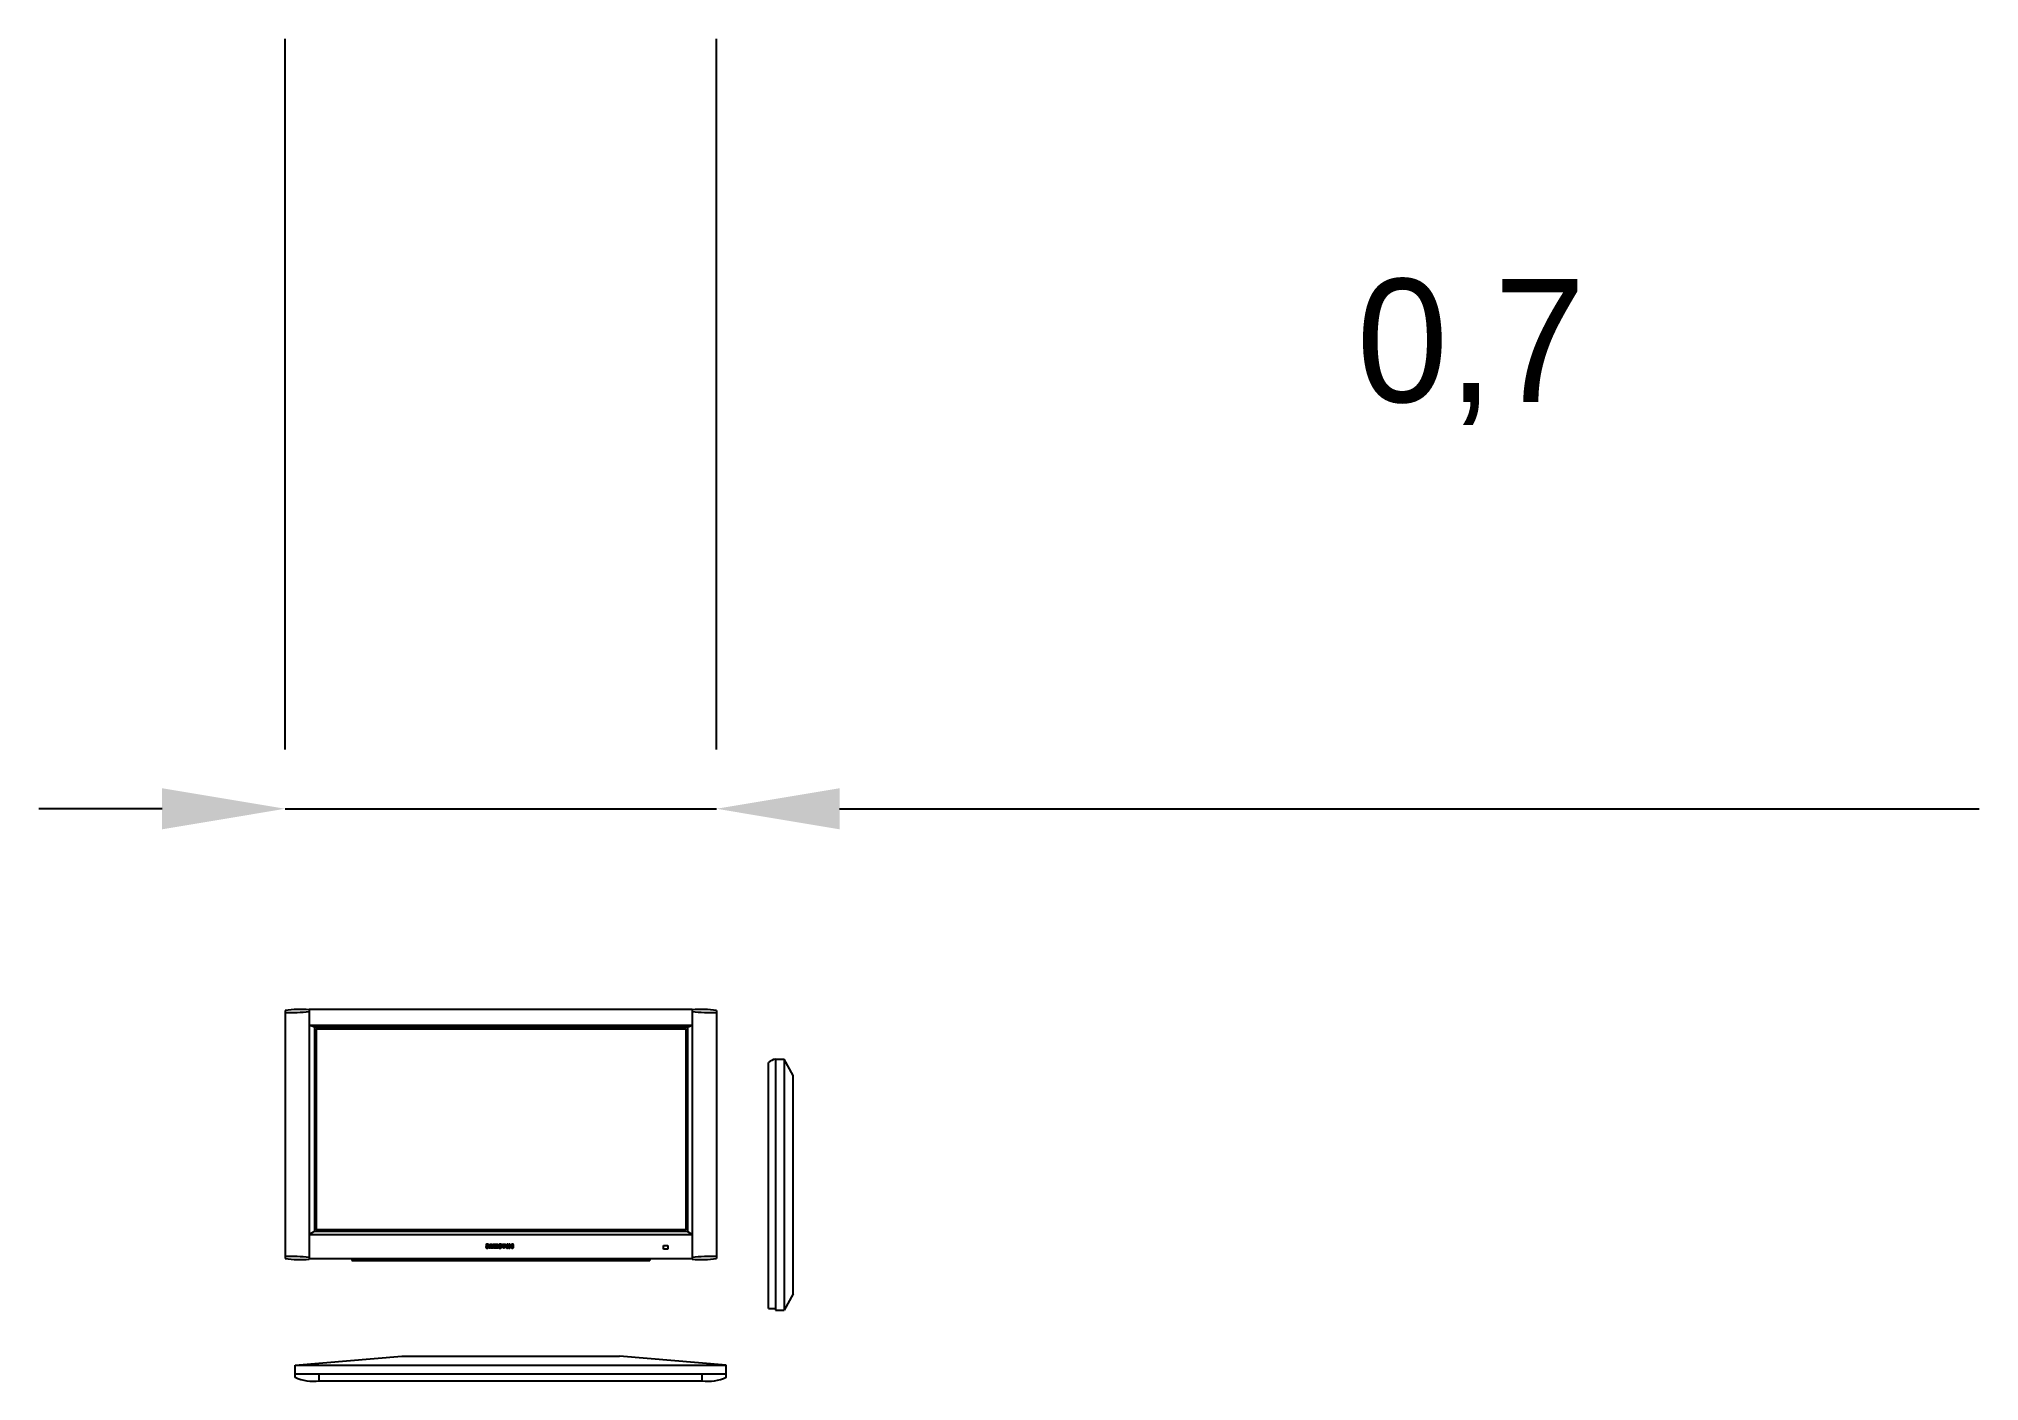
# Model space of a CAD drawing. Header units: millimetres. Extents: x 1521.32 to 1524.47, y 190.86 to 193.03.
import ezdxf

# ---------------------------------------------------------------- set-up
doc = ezdxf.new("R2010")
doc.units = ezdxf.units.MM
doc.dimstyles.new('ISO-25', dxfattribs={"dimtxt": 0.2, "dimasz": 0.2, "dimexe": 1.25, "dimexo": 0.625, "dimtad": 1, "dimtxsty": 'Standard', "dimcen": 2.5, "dimadec": 0, "dimazin": 0, "dimtfac": 1, "dimtmove": 0, "dimatfit": 3, "dimfxl": 1, "dimarcsym": 0})

# ---------------------------------------------------------------- blocks, each defined once
blk = doc.blocks.new('*D2')
at = {"color": 0, "lineweight": -2, "transparency": 16777216}
for p, q in [((1521.7237, 191.8809), (1521.7237, 193.0348)), ((1522.4237, 191.8809), (1522.4237, 193.0348)), ((1521.5237, 191.7848), (1521.3237, 191.7848)), ((1521.7237, 191.7848), (1522.4237, 191.7848)), ((1522.6237, 191.7848), (1524.4737, 191.7848))]:
    blk.add_line(p, q, dxfattribs=at)
at = {"color": 0, "transparency": 16777216}
for points in [[(1521.5237, 191.8181), (1521.5237, 191.7514), (1521.7237, 191.7848)], [(1522.6237, 191.8181), (1522.6237, 191.7514), (1522.4237, 191.7848)]]:
    blk.add_solid(points, dxfattribs=at)
at = {"layer": 'Defpoints', "color": 0, "transparency": 16777216}
for p in [(1522.4237, 191.7848), (1521.7237, 191.2559), (1522.4237, 191.2559)]:
    blk.add_point(p, dxfattribs=at)
at = {"color": 0, "transparency": 16777216, "insert": (1523.6487, 192.5264), "char_height": 0.2, "attachment_point": 5}
blk.add_mtext('0,7', dxfattribs=at)

msp = doc.modelspace()

# ---------------------------------------------------------------- linework, layer by layer
for p, q in [((1521.7237, 191.4574), (1521.7237, 191.0545)), ((1521.7628, 191.4595), (1521.7628, 191.0547)), ((1521.7628, 191.4595), (1522.3845, 191.4595)), ((1522.3845, 191.4595), (1522.3845, 191.0547)), ((1522.4237, 191.4574), (1522.4237, 191.0545)), ((1521.7712, 191.4304), (1521.7628, 191.4334)), ((1521.7712, 191.4304), (1522.3769, 191.4304)), ((1521.7712, 191.4304), (1521.7712, 191.0984)), ((1521.7739, 191.4277), (1522.3742, 191.4277)), ((1521.7739, 191.4277), (1521.7739, 191.1011)), ((1522.3742, 191.4277), (1522.3742, 191.1011)), ((1522.3769, 191.4304), (1522.3845, 191.4334)), ((1522.3769, 191.4304), (1522.3769, 191.0984)), ((1522.5085, 190.9737), (1522.5085, 191.373)), ((1522.5196, 191.3785), (1522.5339, 191.3785)), ((1522.5196, 191.3785), (1522.5196, 190.9707)), ((1522.5339, 191.3785), (1522.5339, 190.9707)), ((1522.5482, 191.3519), (1522.5339, 191.3785)), ((1522.5482, 190.9973), (1522.5482, 191.3519)), ((1521.7712, 191.0984), (1521.7628, 191.0938)), ((1521.7628, 191.0938), (1522.3845, 191.0938)), ((1522.3769, 191.0984), (1521.7712, 191.0984)), ((1522.3742, 191.1011), (1521.7739, 191.1011)), ((1522.3769, 191.0984), (1522.3845, 191.0938)), ((1521.7628, 191.0547), (1522.3845, 191.0547)), ((1521.8318, 191.0547), (1521.8318, 191.0516)), ((1521.8318, 191.0516), (1522.3155, 191.0516)), ((1522.3155, 191.0547), (1522.3155, 191.0516)), ((1522.3377, 191.07), (1522.3377, 191.0757)), ((1522.3377, 191.0757), (1522.345, 191.0757)), ((1522.345, 191.07), (1522.3377, 191.07)), ((1522.345, 191.0757), (1522.345, 191.07)), ((1522.5482, 190.9973), (1522.5339, 190.9707)), ((1522.5085, 190.9737), (1522.5196, 190.9737)), ((1522.5196, 190.9707), (1522.5339, 190.9707)), ((1521.7396, 190.8816), (1521.9128, 190.8959)), ((1521.9128, 190.8959), (1522.2664, 190.8959)), ((1522.4396, 190.8816), (1522.2664, 190.8959)), ((1521.7396, 190.8617), (1521.7396, 190.8816)), ((1521.7396, 190.8816), (1522.4396, 190.8816)), ((1521.7396, 190.8673), (1522.4396, 190.8673)), ((1521.7787, 190.8562), (1521.7787, 190.8673)), ((1522.4005, 190.8562), (1522.4005, 190.8673)), ((1522.4396, 190.8617), (1522.4396, 190.8816)), ((1521.7787, 190.8562), (1522.4005, 190.8562))]:
    msp.add_line(p, q)
msp.add_lwpolyline([(1521.7628, 191.4334), (1522.3845, 191.4334)])
for points in [[(1522.0522, 191.076), (1522.0538, 191.076), (1522.0538, 191.0769, 0.339414), (1522.0523, 191.078, 0.251764), (1522.0501, 191.0776, 0.078601), (1522.0497, 191.0772), (1522.0497, 191.0753, 0.100362), (1522.0513, 191.0742, -0.168796), (1522.0521, 191.0736, -0.336615), (1522.052, 191.0728, -0.527925), (1522.0511, 191.073), (1522.0511, 191.0737), (1522.0494, 191.0737, 0.114004), (1522.0498, 191.072, 0.216488), (1522.0515, 191.0714, 0.254351), (1522.0533, 191.072, 0.376781), (1522.0538, 191.0743, 0.189335), (1522.0519, 191.0756, -0.194089), (1522.0512, 191.076, -0.415778), (1522.0514, 191.0768, -0.301245), (1522.052, 191.0768), (1522.0522, 191.0765)], [(1522.0731, 191.076), (1522.0748, 191.076), (1522.0748, 191.0769, 0.339414), (1522.0733, 191.078, 0.251764), (1522.0711, 191.0776, 0.078601), (1522.0706, 191.0772), (1522.0706, 191.0753, 0.100362), (1522.0723, 191.0742, -0.168796), (1522.073, 191.0736, -0.336615), (1522.0729, 191.0728, -0.527925), (1522.0721, 191.073), (1522.0721, 191.0737), (1522.0703, 191.0737, 0.114004), (1522.0707, 191.072, 0.216488), (1522.0725, 191.0714, 0.254351), (1522.0743, 191.072, 0.376781), (1522.0748, 191.0743, 0.189335), (1522.0729, 191.0756, -0.194089), (1522.0722, 191.076, -0.415778), (1522.0723, 191.0768, -0.301245), (1522.0729, 191.0768), (1522.0731, 191.0765)], [(1522.0785, 191.0778), (1522.0785, 191.073, 0.542799), (1522.0795, 191.0729), (1522.0795, 191.0778), (1522.081, 191.0778), (1522.081, 191.0728, -0.597076), (1522.0767, 191.0728), (1522.0767, 191.0778)], [(1522.092, 191.0764, -0.750651), (1522.093, 191.0766), (1522.093, 191.076), (1522.0945, 191.076), (1522.0945, 191.077, 0.55733), (1522.0906, 191.077), (1522.0906, 191.0726, 0.3169), (1522.0933, 191.0712, 0.138718), (1522.0945, 191.0725), (1522.0945, 191.075), (1522.0927, 191.075), (1522.0927, 191.0743), (1522.0931, 191.0743), (1522.0931, 191.073, -0.390088), (1522.092, 191.073)]]:
    msp.add_lwpolyline(points, format="xyb", close=True)
for points in [[(1522.0572, 191.0717), (1522.0554, 191.0717), (1522.0566, 191.0779), (1522.0591, 191.0779), (1522.0603, 191.0717), (1522.0584, 191.0717), (1522.058, 191.0764), (1522.0577, 191.0764)], [(1522.0619, 191.0717), (1522.0619, 191.0778), (1522.0646, 191.0778), (1522.0651, 191.0745), (1522.0653, 191.0745), (1522.066, 191.0778), (1522.0684, 191.0778), (1522.0684, 191.0716), (1522.0671, 191.0716), (1522.0671, 191.0762), (1522.0668, 191.0762), (1522.0661, 191.0716), (1522.0644, 191.0716), (1522.0637, 191.0762), (1522.0634, 191.0762), (1522.0634, 191.0717)], [(1522.0833, 191.0778), (1522.0833, 191.0717), (1522.0848, 191.0717), (1522.0848, 191.0751), (1522.085, 191.0751), (1522.0865, 191.0717), (1522.0884, 191.0717), (1522.0884, 191.0778), (1522.087, 191.0778), (1522.087, 191.0742), (1522.0866, 191.0742), (1522.0852, 191.0778)]]:
    msp.add_lwpolyline(points, close=True)
for centre, radius, start, end in [((1521.7484, 191.2755), 0.1836, 85.5064, 97.7472), ((1522.3989, 191.2755), 0.1836, 82.2528, 94.4936), ((1521.7296, 191.7739), 0.32, 268.9311, 275.9477), ((1522.4177, 191.7739), 0.32, 264.0523, 271.0689), ((1522.5259, 191.3518), 0.0274, 103.2908, 129.5856), ((1521.7296, 190.738), 0.32, 84.0523, 91.0689), ((1521.7484, 191.2364), 0.1836, 262.2528, 274.4936), ((1522.4177, 190.738), 0.32, 88.9311, 95.9477), ((1522.3989, 191.2364), 0.1836, 265.5064, 277.7472), ((1521.769, 190.9275), 0.072, 245.9345, 277.8122), ((1522.4103, 190.9275), 0.072, 262.1878, 294.0655)]:
    msp.add_arc(centre, radius, start, end)

# ---------------------------------------------------------------- dimensions: what is measured, and where the dimension line sits
dim = msp.add_linear_dim(base=(1522.4237, 191.7848), p1=(1521.7237, 191.2559), p2=(1522.4237, 191.2559), dimstyle='ISO-25')
dim.commit()
dim.dimension.update_dxf_attribs({"geometry": '*D2', "text_midpoint": (1523.6487, 192.5264)})

doc.saveas('drawing.dxf')
